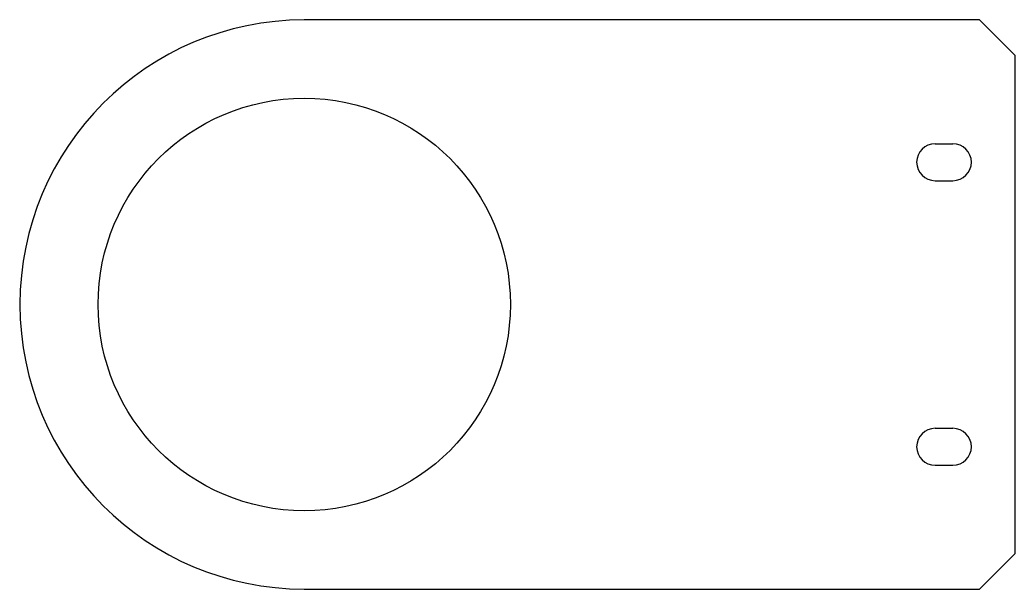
# Model space of a CAD drawing. Extents: x 200 to 340, y -160 to -80.
import ezdxf

# ---------------------------------------------------------------- set-up
doc = ezdxf.new("R2010")
doc.units = 0
doc.layers.add('Shape2DView016', color=7, linetype='CONTINUOUS')

msp = doc.modelspace()

# ---------------------------------------------------------------- linework, layer by layer
at = {"layer": 'Shape2DView016'}
for p, q in [((335, -79.5), (240, -79.5)), ((340, -84.5), (335, -79.5)), ((340, -154.5), (340, -84.5)), ((328.75, -96.9), (331.25, -96.9)), ((328.75, -102.1), (331.25, -102.1)), ((328.75, -136.9), (331.25, -136.9)), ((328.75, -142.1), (331.25, -142.1)), ((340, -154.5), (335, -159.5)), ((240, -159.5), (335, -159.5))]:
    msp.add_line(p, q, dxfattribs=at)
msp.add_circle((240, -119.5), 29, dxfattribs=at)
for centre, radius, start, end in [((240, -119.5), 40, 90, -90), ((328.75, -99.5), 2.6, 90, -90), ((331.25, -99.5), 2.6, -90, 90), ((328.75, -139.5), 2.6, 90, -90), ((331.25, -139.5), 2.6, -90, 90)]:
    msp.add_arc(centre, radius, start, end, dxfattribs=at)

doc.saveas('drawing.dxf')
